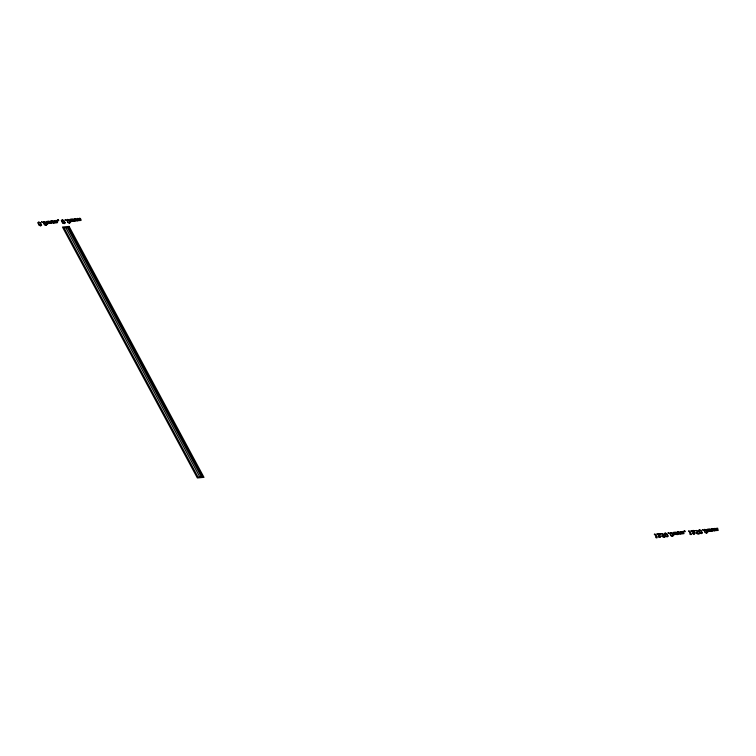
<?xml version="1.0" encoding="UTF-8"?>
<svg xmlns="http://www.w3.org/2000/svg" width="756" height="756" viewBox="0 0 756 756"><rect width="100%" height="100%" fill="white"/><g stroke="black" fill="none" stroke-linecap="round" stroke-linejoin="round"><path stroke-width="1.13" d="M74.995 218.796L75.524 220.969L74.967 221.404L71.754 221.243C71.347 222.633 70.393 220.346 69.996 219.334L71.14 219.079L71.678 221.054L72.633 221.31L71.99 219.212C71.319 218.55 74.031 218.9 73.578 220.875L74.901 220.865L73.88 219.004C73.247 218.654 77.981 217.643 77.216 220.535L78.511 220.478L77.528 218.692C76.847 218.03 79.56 218.38 79.106 220.355L80.438 220.346L79.418 218.484C79.153 217.671 81.289 218.484 81.062 220.459L77.282 220.724C76.923 222.113 75.969 219.826 75.524 218.824L75.127 218.786M677.952 531.969L678.472 534.142L677.924 534.577L674.702 534.416C674.22 535.777 673.435 533.604 672.944 532.517L674.087 532.252L674.635 534.227L675.59 534.483L674.947 532.385C674.267 531.723 676.979 532.073 676.525 534.048L677.858 534.038L676.837 532.177C676.204 531.827 680.939 530.816 680.164 533.708L681.468 533.651L680.476 531.865C679.805 531.203 682.517 531.553 682.063 533.528L683.386 533.519L681.921 531.6L683.443 531.383L684.01 533.632L680.239 533.897C679.861 535.248 678.86 533.065 678.482 531.997L678.085 531.959M712.143 528.765L712.662 530.948L712.114 531.373L708.892 531.222C708.533 532.602 707.569 530.315 707.134 529.313L708.277 529.058L708.826 531.024L709.78 531.288L709.137 529.181C708.618 528.576 711.112 528.879 710.716 530.844L712.048 530.835L711.027 528.983C710.394 528.624 715.129 527.612 714.354 530.514L715.648 530.457L714.666 528.661C713.995 528 716.707 528.35 716.253 530.325L717.576 530.315L716.112 528.406L717.633 528.179L718.2 530.428L714.429 530.703C714.023 532.082 713.069 529.795 712.672 528.794L712.105 528.699M67.426 227.669L201.2 476.526L199.66 476.667L65.876 227.811M51.569 220.913L52.013 221.026C52.334 221.933 53.515 224.362 53.77 222.935L57.541 222.661C57.768 220.686 55.632 219.873 55.897 220.686L56.917 222.547L55.594 222.557C56.048 220.582 53.336 220.232 54.007 220.894L54.99 222.68L53.695 222.736C54.46 219.845 49.735 220.856 50.359 221.206L51.389 223.067L50.057 223.077C50.51 221.102 47.798 220.752 48.478 221.413L49.121 223.511L48.157 223.256L47.619 221.281L46.475 221.546C47.099 222.595 47.704 224.797 48.233 223.445L52.003 223.171L51.436 220.932M57.881 220.365L58.477 220.865L58.77 220.298C56.209 218.853 59.204 220.119 57.881 220.365M684.35 531.336L684.945 531.837L685.238 531.27C682.8 529.871 685.503 531.014 684.35 531.336M656.945 537.771C656.926 535.012 654.214 533.056 654.309 534.294C657.276 536.354 654.157 537.885 656.907 537.79M691.135 534.568C688.423 534.804 691.324 532.961 688.499 531.09C688.395 529.89 691.097 531.723 691.135 534.568M663.862 535.163L662.417 536.259L665.091 537.081L663.163 537.157L661.642 535.862L662.662 535.55L663.078 534.445L662.417 533.793L660.328 533.849L662.634 533.689L663.862 535.163M698.053 531.959L696.607 533.056L699.281 533.878L697.353 533.953L695.832 532.659L696.852 532.347L697.268 531.241L696.607 530.589L694.518 530.655L696.824 530.485L698.053 531.959M41.051 224.91L40.635 225.713L39.425 225.033L38.329 222.992L38.783 222.217L39.728 222.595L41.051 224.91M46.39 224.409L45.974 225.222L44.755 224.541L43.659 222.491L44.122 221.716L45.058 222.094L46.39 224.409M64.572 222.708L64.156 223.511L62.937 222.831L61.841 220.79L62.304 220.015L63.239 220.393L64.572 222.708M69.902 222.207L69.495 223.02L68.276 222.33L67.18 220.289L67.643 219.514L68.579 219.892L69.902 222.207M667.52 535.881L667.113 536.684L665.894 536.004L664.798 533.963L665.261 533.188L666.197 533.566L667.52 535.881M672.859 535.38L672.443 536.193L671.233 535.513L670.128 533.462L670.591 532.687L671.526 533.065L672.859 535.38M701.71 532.678L701.303 533.49L700.084 532.81L698.988 530.759L699.451 529.984L700.387 530.362L701.71 532.678M707.049 532.177L706.633 532.989L705.414 532.309L704.318 530.258L704.781 529.483L705.717 529.861L707.049 532.177M41.627 225.09L40.739 225.864L39.057 225.297L37.8 222.661L38.66 222.066L40.559 222.84L41.627 225.09M46.957 224.589L46.069 225.364L44.387 224.797L43.139 222.16L43.999 221.574L45.889 222.34L46.957 224.589M65.139 222.888L64.251 223.663L62.568 223.096L61.321 220.459L62.181 219.864L64.071 220.639L65.139 222.888M70.478 222.387L69.59 223.162L67.908 222.595L66.651 219.958L67.52 219.372L69.41 220.138L70.478 222.387M668.096 536.061L667.208 536.836L665.526 536.269L664.269 533.632L665.138 533.037L667.028 533.812L668.096 536.061M673.426 535.56L672.538 536.335L670.855 535.768L669.608 533.131L670.468 532.545L672.358 533.311L673.426 535.56M702.286 532.857L701.398 533.632L699.716 533.065L698.459 530.428L699.319 529.843L701.218 530.608L702.286 532.857M707.616 532.356L706.728 533.131L705.046 532.564L703.798 529.928L704.658 529.342L706.548 530.107L707.616 532.356M660.168 534.36L657.531 534.256L660.876 536.391L660.101 537.507L658.022 536.533L659.638 537.129L660.139 536.212L656.633 533.953L659.374 533.632L660.168 534.36M694.358 531.156L691.721 531.052L695.066 533.188L694.292 534.312L692.212 533.33L693.828 533.925L694.329 533.018L690.823 530.759L693.564 530.428L694.358 531.156M41.712 221.773L42.279 222.273L41.712 221.773M65.233 219.571L65.791 220.072L65.233 219.571M668.181 532.744L668.748 533.245L668.181 532.744M702.371 529.54L702.938 530.041L702.371 529.54M69.108 226.422L62.455 227.046L197.344 477.981L203.997 477.357L69.108 226.422M68.465 227.395L64.024 227.811L197.987 477.008L202.428 476.592L68.465 227.395"/></g></svg>
